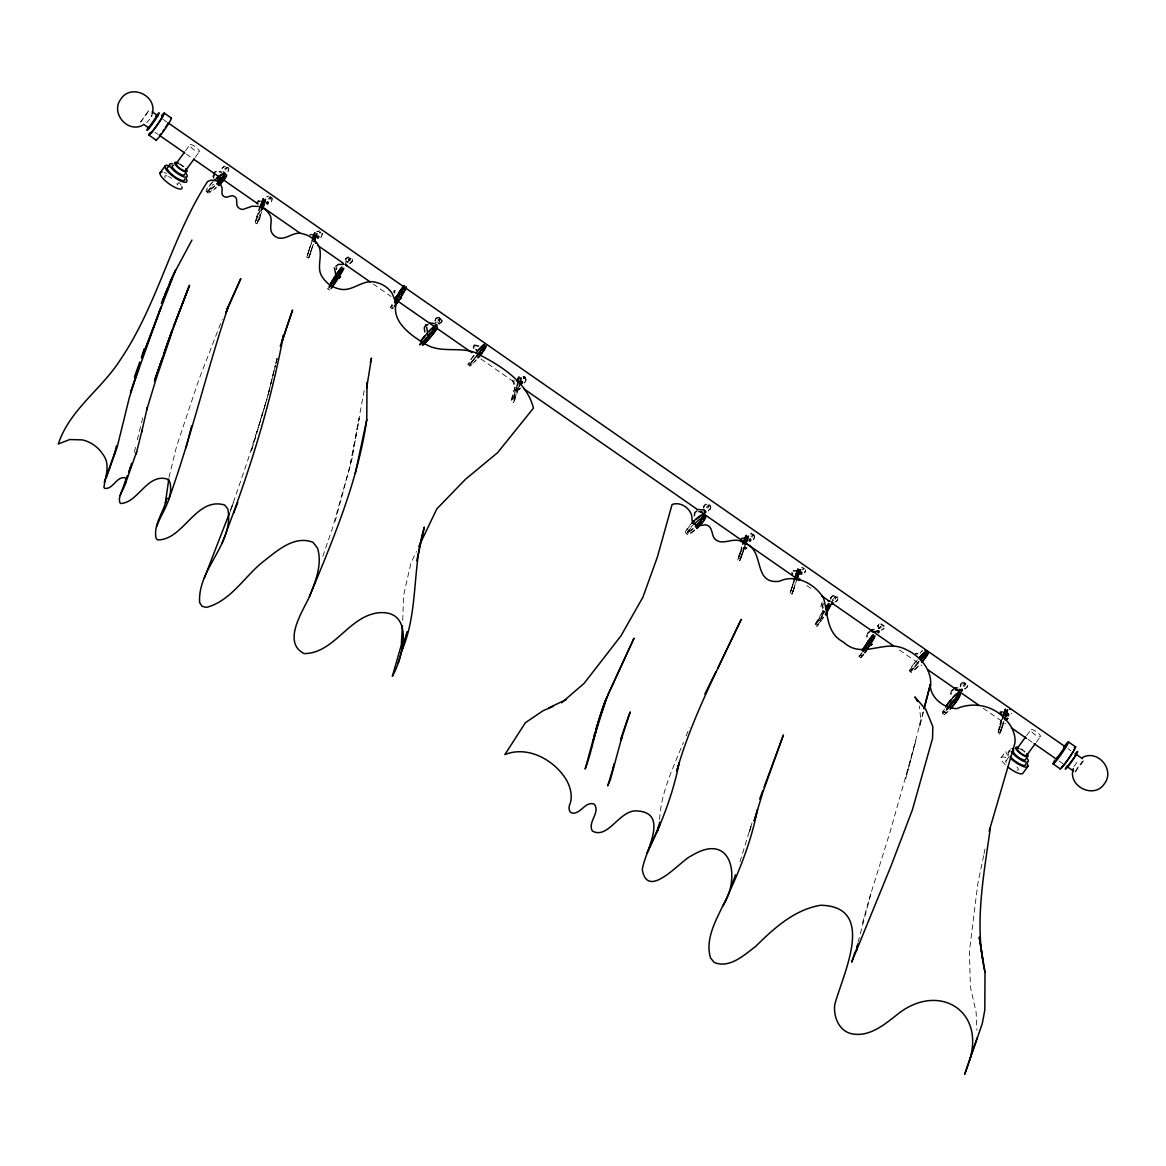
<?xml version="1.0" encoding="UTF-8"?>
<svg xmlns="http://www.w3.org/2000/svg" width="1166" height="1166" viewBox="0 0 1166 1166"><rect width="100%" height="100%" fill="white"/><g stroke="black" fill="none" stroke-linecap="round" stroke-linejoin="round"><path stroke-width="0.75" stroke-dasharray="5 3.75" d="M270.031 199.634L269.769 197.302L271.11 197.36M272.144 200.231L271.955 198.395M754.519 537.511L753.221 534.217M402.722 620.37L403.611 595.345L410.971 562.916L416.451 551.46M659.621 819.509C660.845 792.384 673.438 767.199 683.422 742.45M322.137 234.978L321.976 233.098M322.326 233.594L321.35 236.844M524.729 377.245L524.204 378.454L523.607 377.361M525.968 380.349L525.487 377.274L523.126 376.108M804.117 568.498L803.141 569.547L803.039 568.061M805.575 569.678L804.613 572.914M260.586 214.69C259.887 223.959 251.769 227.866 257.103 215.812M259.683 217.182C260.193 222.225 253.576 223.551 256.418 218.042M257.016 223.887L259.173 216.512M257.628 222.108L258.473 218.756M168.983 477.433L176.43 446.899L198.745 379.97L222.167 319.542M741.605 556.153L739.827 560.613L737.772 559.913L740.031 552.363M740.993 557.698C740.847 560.001 737.101 558.135 738.778 556.43M739.827 560.613L742.086 553.063M740.439 558.82L740.833 557.129M1002.06 727.701C995.05 745.191 999.218 722.92 1002.25 718.3M1001.332 729.829C999.874 735.965 996.449 729.552 999.685 726.36M999.626 734.449L1001.754 727.03M1000.209 732.656L1000.574 731.038M322.793 556.299L332.252 529.014L350.019 466.196L359.303 417.967L351.899 459.317L335.152 521.26M1011.607 713.111L1011.374 713.796M858.118 942.157L870.798 893.768L890.285 831.256L915.878 740.497L905.661 778.844L922.976 712.135M983.652 855.596L977.851 883.464L969.398 951.252L970.433 987.063L976.117 1012.205L976.933 1030.38M984.017 853.862L985.095 848.629M364.215 390.479L350.019 466.196M863.977 653.732C862.68 658.105 858.045 654.49 861.557 651.809M861.907 656.094L862.505 654.592M137.267 439.859L143.083 416.524M268.821 392.257L275.365 365.818L267.816 395.682L275.38 364.973M275.788 363.267L277.027 358.151M878.683 628.285L878.085 625.18L877.721 628.401M880.476 628.197L879.907 627.366L879.251 628.168M134.309 452.175L135.708 446.665M923.385 711.93L919.42 727.54L920.776 718.708L919.26 706.042M345.34 259.683C346.448 254.465 354.974 257.686 351.811 262.117C353.837 256.491 343.139 256.491 345.413 262.146M345.777 258.881L346.331 262.073M346.9 261.476C349.756 262.889 345.121 260.178 347.745 262.423M348.197 259.814C353.487 264.216 346.069 252.541 345.646 264.478M349.348 259.144C352.977 256.928 347.862 260.193 350.645 259.464M349.829 258.196L351.083 258.663M434.801 320.796C435.312 316.073 443.342 317.91 441.506 322.399C444.654 317.91 436.128 314.733 435.02 319.98M435.443 319.207L435.239 320.883M437.862 320.125C443.109 324.571 435.924 312.911 435.414 324.658M439.086 319.236C444.319 322.035 437.396 314.849 440.354 319.703M439.509 318.464L440.777 318.93M703.492 507.472L704.104 505.898C706.261 502.852 711.77 505.417 710.211 509.017L708.739 510.11M707.806 505.84C710.896 507.385 706.975 502.779 709.074 506.306M708.199 505.097L709.467 505.563M710.211 509.017C713.359 504.47 704.818 501.38 703.71 506.642L704.104 505.898M960.769 686.803L960.74 684.282L960.128 686.716M964.428 684.223C967.518 685.768 963.597 681.163 965.696 684.69M964.778 683.64L966.089 683.946M964.486 688.727C972.182 686.614 962.606 677.679 960.332 685.025M830.483 599.062L831.081 597.502L830.848 599.237M835.06 598.114C834.812 593.888 838.048 598.814 834.885 597.808C830.95 598.275 836.736 601.394 835.133 597.925M835.206 596.642L836.488 597.094M836.109 597.808L834.841 597.356M739.987 861.732L752.289 821.826M862.461 923.385L870.798 893.768M221.802 168.983L224.032 166.053M225.971 167.671L225.883 170.221M226.175 168.458L227.268 167.583M227.924 167.496L228.332 170.95L228.886 169.434M269.769 197.302L270.308 198.22L271.11 197.55M753.061 534.13L752.099 535.923L753.338 534.334M753.746 539.304L754.766 536.039L752.653 533.372M512.544 380.364L513.958 384.78M518.841 387.01L513.944 400.856L511.743 399.982L515.066 387.316M822.132 603.813L822.336 608.521L824.653 612.412M320.082 231.728L319.513 233.127M319.673 232.165L320.563 233.011M523.505 377.536L523.709 378.848L524.787 377.944M524.656 378.352L523.592 377.624M524.467 382.973L526.099 379.941M805.123 572.01L805.546 570.64M268.311 393.948L251.113 451.738L266.941 399.195L247.688 460.614L229.061 514.833L233.535 502.021L230.46 510.358M1000.661 730.499L1003.43 721.681L1002.381 724.829M749.49 831.373L752.099 822.861M749.476 831.445L752.026 823.269M515.97 389.109L511.859 400.215M517.136 387.957L513.944 400.856M738.865 555.832L741.795 547.029M740.92 556.532L743.85 547.729L742.742 550.833M306.731 257.263L307.999 253.343L306.731 257.292L308.801 257.978L310.069 254.144M310.71 252.06L309.384 256.185L307.314 255.514L308.64 251.375M308.801 257.978L310.069 254.028M309.384 256.17L309.617 255.427M793.332 590.215L792.049 594.048L789.994 593.363L791.262 589.413M793.959 588.291L792.632 592.27L790.577 591.585L791.903 587.445M792.632 592.241L793.959 588.13M1000.311 724.173L1002.366 717.76M793.332 590.098L792.049 594.048M1000.705 725.063L1001.711 721.798M1002.775 725.718L1003.78 722.468M256.753 216.643L257.948 213.232M258.823 217.342L260.003 213.932M309.194 249.641L310.287 246.303M311.205 243.752L312.299 240.4M308.276 252.454L309.427 248.97M311.264 250.326L312.357 246.973M310.345 253.124L311.482 249.655M791.539 588.524L793.478 582.592M793.609 589.209L795.62 583.058M309.194 249.859L311.278 243.286M310.214 246.755L311.278 243.534M311.264 250.544L313.348 243.971M312.284 247.44L313.348 244.204M792.457 585.944L793.478 582.825M795.547 583.51L796.597 580.274M308.276 252.643L309.427 249.16M310.345 253.328L311.482 249.845M791.539 588.713L792.676 585.23M793.609 589.398L794.746 585.915M308.64 251.535L307.314 255.514M309.602 255.587L310.71 252.22M790.796 590.973L791.903 587.606M999.714 727.992L1000.822 724.523M1001.798 728.663L1002.891 725.194M791.262 589.544L789.994 593.363M740.687 550.133L741.765 546.927M743.121 552.145L745.103 546.14M744.214 548.982L745.293 545.775M999.991 727.045L997.557 733.793M525.677 381.326L524.613 382.565M741.066 551.445L742.13 548.18M1075.387 772.096L1082.281 761.165M258.415 214.515L259.522 211.338L254.96 223.187M260.47 215.214L261.578 212.052M740.031 554.346L741.197 550.891M742.086 555.045L743.252 551.591M999.247 729.173L998.14 732M739.127 556.78L740.308 553.369M741.197 557.479L742.378 554.069M257.628 216.482L255.573 221.409M739.55 555.453L737.772 559.913M686.133 735.892L689.529 727.686M754.242 538.444L753.28 539.508M738.938 556.998L738.384 558.12M268.122 199.007L271.051 197.724M520.342 388.395L518.885 389.779L516.873 388.016M831.343 602.574L833.515 598.391M831.169 597.429C833.282 594.296 838.879 596.934 837.232 600.563C840.38 595.87 831.795 592.998 830.717 598.216M966.833 687.401L967.241 686.657L964.967 689.237M438.431 323.39L439.801 320.854M347.716 262.744L349.159 260.178M1075.518 771.09L1080.226 763.832M1083.476 760.786L1078.769 768.044M1073.988 766.441L1078.769 759.897M878.77 628.561L879.237 627.716M879.091 628.605L880.49 626.127M920.28 653.251L920.892 651.998M319.542 232.573L320.635 232.151M523.359 377.944L524.452 377.041L525.997 379.387M804.234 568.644L803.039 568.323M804.744 572.506L805.254 571.617M752.143 537.482L752.187 536.171L750.671 536.098M269.535 197.841L270.672 198.133M271.387 202.01L272.188 197.856M224.513 168.939L226.16 168.4M227.851 171.766L228.623 170.338M710.619 508.274L708.345 510.854M837.611 599.849L836.139 601.977M352.249 261.33L349.989 263.866M441.929 321.627L438.795 324.41M877.604 626.025L879.106 623.927M884.047 628.532L881.423 630.369M824.712 611.217L816.011 623.693L823.735 610.372M822.424 616.318L817.832 624.874L823.473 617.208M747.115 548.005L745.759 549.157L746.342 547.787M185.583 150.706L189.825 144.919M195.218 157.41L199.459 151.624M179.345 181.998L177.232 184.884A7.608 2.128 36.2 0 0 174.74 180.89M1001.055 757.798L1005.996 751.064M1008.167 752.566L1009.814 750.321M1005.806 761.092L1008.984 756.763M1026.619 735.586L1030.846 729.799M1036.253 742.29L1040.48 736.504M862.155 652.552L860.085 654.913M822.19 602.122L820.747 607.049L823.779 613.141M823.75 603.434L822.744 605.402L823.298 607.938M149.671 119.311L146.624 122.722M514.002 380.16L513.536 381.501L514.833 383.949M320.65 237.602L321.481 236.436M222.24 167.875L225.577 166.315M227.457 167.656L226.262 167.583M832.247 600.038L833.457 600.461M837.144 600.621L834.812 601.991M960.784 684.267L964.88 683.13L967.066 686.57M441.491 322.37L438.299 323.652M351.826 262.059L349.567 263.297M884.105 628.387L881.89 629.538M921.606 651.211L922.452 650.628M921.504 651.575L922.35 650.978M316.584 231.772L319.309 230.737M514.6 381.005L514.906 381.093M266.693 196.85L268.442 195.99M317.283 231.597L319.163 231.145M801.712 569.635L802.98 569.853M267.291 196.85L268.209 196.529M964.282 686.512C967.401 684.631 961.178 683.946 963.743 686.468M881.875 627.381L880.432 626.608M520.284 387.87L518.885 389.779M801.479 567.317L803.33 567.361M750.802 533.285L751.735 533.197M750.569 533.795L753.236 534.276M522.995 376.516L524.7 377.07M745.642 549.128L743.806 547.306M515.051 386.937A13.001 0.816 -72.9 0 0 511.32 402.022L513.39 402.664M270.046 196.617L270.862 197.025M706.888 507.953C710.167 508.901 707.208 504.076 706.465 507.312M390.435 307.62L392.257 308.786M816.011 623.693L817.832 624.874M822.219 612.412A13.001 0.802 -57.2 0 0 814.859 625.297L816.827 626.448M327.835 288.92L329.657 290.101M859.05 656.487L860.872 657.682M162.715 119.107L166.723 121.891M1067.837 748.557L1070.913 750.7M155.034 132.312L158.008 134.382M186.254 154.029L190.743 157.148M373.149 283.994L391.091 296.47M480.8 358.866L515.197 382.769M806.755 585.536L812.731 589.69M899.452 650.001L921.883 665.597M983.186 708.228L1005.617 723.824M1028.033 739.419L1032.522 742.538M1059.122 761.034L1065.797 765.683M943.731 711.61L945.422 712.965M942.58 713.096L944.271 714.437M474.256 355.193A11.121 1.181 -50.8 0 0 469.198 363.063L470.875 364.433M467.989 364.506L469.665 365.876A13.001 1.385 -50.8 0 0 476.02 360.352M917.525 659.81A11.121 1.239 -48.7 0 0 910.69 669.371L912.308 670.8M909.436 670.785L911.054 672.214M744.622 546.446L746.444 548.239M687.24 531.652L688.742 533.168M685.943 532.993L687.444 534.509M212.299 182.727A11.121 2.026 -43.8 0 0 207.592 189.912L209.078 191.457A11.121 2.026 -43.8 0 0 216.293 187.274M206.236 191.224L207.708 192.769A13.001 2.376 -43.8 0 0 216.147 187.872M228.667 167.656L228.9 168.516M437.833 322.122L436.521 322.137M703.885 506.729L703.9 507.589M207.708 192.769A13.001 2.376 -43.8 0 1 213.218 184.345M214.675 186.327A13.001 2.376 -43.8 0 1 206.12 190.903A13.001 2.376 -43.8 0 1 214.121 180.409M209.078 191.457A11.121 2.026 -43.8 0 1 213.786 184.257M214.806 185.729A11.121 2.026 -43.8 0 1 207.592 189.912M918.05 666.456A13.001 1.443 -48.7 0 1 911.054 671.937A13.001 1.443 -48.7 0 1 919.07 661.02M918.283 665.873A11.121 1.239 -48.7 0 1 912.308 670.567A11.121 1.239 -48.7 0 1 919.158 661.239M918.589 662.346A11.121 1.239 -48.7 0 1 910.69 669.371M918.677 662.565A13.001 1.443 -48.7 0 1 909.582 670.902A13.001 1.443 -48.7 0 1 915.223 662.157M1005.442 764.823A13.409 3.76 36.2 0 1 1007.657 758.396M1016.956 767.009A7.608 2.128 36.2 0 1 1017.073 770.23M1006.273 762.724A7.608 2.128 36.2 0 1 1007.001 760.626M1008.838 754.868A10.756 3.017 36.2 0 1 1009.858 751.895M1008.313 755.918A13.409 3.76 36.2 0 1 1010.106 750.671M1020.993 748.791A7.608 2.128 36.2 0 1 1025.643 752.289M1010.63 749.199A10.756 3.017 36.2 0 1 1011.199 748.63M1019.988 748.863A5.888 1.647 36.2 0 1 1022.465 750.321M1023.69 751.239A5.888 1.647 36.2 0 1 1024.797 752.216M863.292 654.913A13.001 0.743 -57 0 1 862.607 654.053M861.47 653.732A13.001 0.743 -57 0 1 860.77 652.873M948.06 711.493A13.001 1.676 -51.5 0 1 945.116 711.391M944.679 711.77A13.001 1.676 -51.5 0 1 944.752 707.922M947.215 711.814A11.121 1.443 -51.5 0 1 945.437 711.756M944.416 711.333A11.121 1.443 -51.5 0 1 944.46 709.015M393.54 307.707A13.001 0.991 -57.5 0 1 392.855 306.935M392.971 304.953A13.001 0.991 -57.5 0 1 391.995 303.874M391.805 305.886A11.121 0.845 -57.5 0 1 391.951 304.443M328.302 288.556A13.001 0.772 -57.1 0 1 327.85 288.541M165.251 177.844A7.608 2.128 36.2 0 1 167.117 175.993M168.516 176.562A7.608 2.128 36.2 0 1 171.723 178.442M164.144 172.539A13.409 3.76 36.2 0 1 166.621 173.53M179.666 183.324A13.409 3.76 36.2 0 1 181.138 185.307M179.958 163.91A7.608 2.128 36.2 0 1 184.622 167.408M178.952 163.983A5.888 1.647 36.2 0 1 183.762 167.336M823.429 617.499A13.001 0.802 -57.2 0 1 816.696 626.477A13.001 0.802 -57.2 0 1 822.205 616.45M823.444 613.462A13.001 0.802 -57.2 0 1 814.859 625.297M518.2 389.663A13.001 0.816 -72.9 0 1 513.288 402.62A13.001 0.816 -72.9 0 1 517.136 387.578M517.063 385.829A13.001 0.816 -72.9 0 1 511.32 402.022M694.47 530.603A13.001 2.696 -44.7 0 1 686.978 533.97A13.001 2.696 -44.7 0 1 693.464 524.35M692.983 529.087A13.001 2.696 -44.7 0 1 685.491 532.454A13.001 2.696 -44.7 0 1 691.977 522.834M694.761 529.816A11.121 2.303 -44.7 0 1 688.479 532.993A11.121 2.303 -44.7 0 1 691.992 526.566M693.26 528.3A11.121 2.303 -44.7 0 1 686.978 531.477A11.121 2.303 -44.7 0 1 690.505 525.05M469.665 365.876A13.001 1.385 -50.8 0 1 475.597 356.665M474.62 358.356A11.121 1.181 -50.8 0 1 469.198 363.063M476.5 356.49A13.001 1.385 -50.8 0 1 468.091 364.681A13.001 1.385 -50.8 0 1 473.921 355.295M476.296 359.711A11.121 1.181 -50.8 0 1 470.962 364.579A11.121 1.181 -50.8 0 1 474.256 358.778M752.07 534.786L753.251 535.165L752.143 534.8M140.692 121.964L149.379 109.823L140.692 121.964M277.114 358.778L275.803 364.054L277.1 358.764M1031.866 731.927A5.888 1.647 36.2 0 0 1040.174 736.81A5.888 1.647 36.2 0 0 1034.956 730.718A5.888 1.647 36.2 0 0 1031.866 731.927M190.83 147.062A5.888 1.647 36.2 0 0 199.138 151.93A5.888 1.647 36.2 0 0 193.935 145.837A5.888 1.647 36.2 0 0 190.83 147.062"/><path stroke-width="1.5" d="M983.069 961.294L979.251 937.143L985.008 972.211L984.818 1010.106L982.253 1023.675L964.69 1074.338L977.268 1037.638M257.205 203.54L258.284 200.844M334.336 267.83L335.677 274.025M336.464 267.903L336.42 269.302M402.416 625.661L401.308 645.017L392.344 676.309C402.911 657.813 415.256 610.153 379.329 612.704C348.707 615.561 334.802 653.324 304.151 653.616C281.939 642.349 302.431 611.859 309.413 596.759C333.068 539.333 357.773 481.645 366.765 419.687L367.013 382.492L366.751 385.465M659.504 822.861L659.388 826.198L659.723 822.074M798.156 571.836L798.2 570.874M798.346 570.466L798.375 572.754M799.41 573.162L800.401 572.302M866.979 636.753L867.081 634.945M168.808 479.08L165.368 503.012L166.855 497.911C164.391 511.233 153.314 523.957 155.967 537.978L157.512 539.902C183.616 540.295 195.611 496.468 224.63 504.995L227.778 508.901C234.789 543.414 197.273 568.644 199.648 602.647L202.097 606.305L206.455 607.384C230.023 601.19 243.519 578.19 261.199 563.222C275.438 552.334 293.526 534.626 312.911 542.292L317.444 547.933C322.676 564.446 315.403 581.484 309.413 596.759M148.709 127.531L157.381 115.405L155.807 116.862M168.064 122.824L1065.17 746.692L1056.483 758.833M480.888 353.327C483.38 352.001 479.037 356.811 480.479 353.808M990.342 827.889C983.783 875.491 973.974 924.565 985.008 972.211M156.696 526.493C161.68 512.18 173.909 498.115 169.857 482.083L167.51 479.168C147.193 472.784 138.39 502.692 120.666 503.523L119.748 502.371C117.46 493.757 127.196 487.14 125.637 478.672L124.908 477.783C116.411 476.151 113.073 489.822 104.619 488.321L103.934 487.461C105.217 476.486 111.018 464.403 102.608 454.026A31.774 30.389 19 0 0 82.276 439.888L69.727 439.538L58.3 443.998C69.654 409.703 101.005 389.838 119.879 360.483C157.716 304.967 171.154 237.762 207.606 181.502L210.988 180.191L214.704 180.307A9.474 9.066 19 0 1 218.144 181.823M366.634 388.147L371.473 358.064L370.307 362.393M969.514 1060.39C985.008 1011.563 940.452 982.982 900.225 1012.205C886.16 1022.99 869.763 1038.381 850.335 1033.44C838.369 1029.797 833.471 1016.329 834.71 1004.8C842.581 974.791 877.532 906.521 820.733 905.253C794.454 909.538 774.005 928.282 755.714 946.311C744.302 954.998 729.61 968.815 714.204 962.446L710.473 957.884C705.168 939.913 715.079 921.84 722.716 906.055C737.787 875.287 750.831 843.368 757.492 809.641L754.154 821.083L762.812 792.414L783.435 734.944L764.036 787.225M517.981 381.748L518.302 378.979L517.427 380.641M520.386 380.801L519.526 384.503M857.404 945.582L856.325 950.727L857.87 943.79M355.28 473.338L366.765 419.687M874.019 637.452L865.303 651.881M152.105 113.991C158.037 96.078 130.854 82.917 120.768 99.212C110.376 112.781 127.458 133.405 142.791 125.214M416.699 560.802L424.395 527.09C411.787 567.346 418.827 611.071 401.92 650.395L407.269 631.71L398.16 663.046M1073.303 768.627C1067.371 786.54 1094.553 799.701 1104.625 783.406C1115.017 769.837 1097.935 749.213 1082.602 757.404M141.654 432.105L147.266 407.706L146.712 409.936L156.055 379.081L174.827 323.959L189.519 285.247L173.151 327.354M214.209 172.947L214.121 175.556M593.305 739.171L585.157 769.05C593.844 746.094 596.467 721.346 606.218 698.696L593.421 739.769L598.377 721.565L608.39 693.61L634.027 638.181L605.11 701.291L595.593 729.858M594.077 735.775L594.849 732.394M612.937 768.758L614.118 763.672M658.746 825.426L657.274 831.708L659.256 825.63L646.911 853.352C661.166 824.464 673.015 794.352 679.21 762.651L676.717 771.192C691.744 718.008 717.979 669.138 741.255 619.292L717.673 668.395M114.399 454.376L116.411 445.966M125.287 484.036L136.641 451.81M168.735 499.485C191.282 436.375 206.79 370.934 228.011 307.299L225.942 312.677L240.808 278.601L226.641 309.719M130.242 468.353L131.51 463.339M262.437 201.98L262.773 200.377L262.146 201.587M264.493 202.68L264.828 201.077L263.56 203.875M136.101 453.997L142.208 429.89M924.259 708.462L930.424 684.18L923.909 708.636M186.006 447.831L191.603 425.984M1004.567 712.441L1004.932 710.823L1004.392 712.047M1006.637 713.111L1007.001 711.493L1005.894 714.321M745.147 538.794L745.54 537.089L744.374 539.771M747.202 539.494L747.595 537.788L746.429 540.456M1004.057 714.204L1005.5 709.03L1003.809 713.65M1006.127 714.875L1007.584 709.7L1006.943 711.129M989.132 831.227L1014.945 742.961C1015.936 733.603 1010.995 724.698 1004.494 718.314M262.394 202.505L263.385 198.584L260.718 205.289M745.059 539.392L746.138 535.311L743.602 541.855M746.663 541.286L748.208 536.01L745.657 542.554M1003.387 716.463L1004.48 712.98M1005.456 717.119L1006.55 713.65M613.403 767.097L607.719 785.869L610.372 779.675L621.697 737.816L620.924 740.454L630.267 711.93L629.13 714.627M1002.585 719.058L1003.693 715.618M1004.655 719.714L1005.762 716.288M261.228 205.959L261.927 203.729M263.283 206.674L265.44 199.284L262.773 205.988M264.449 203.219L262.452 209.239M743.893 542.846L744.608 540.587M745.949 543.545L747.115 540.091M313.946 235.299L314.179 234.57L312.852 238.505M316.015 235.984L316.248 235.24L314.922 239.351M797.209 571.369L797.442 570.64L796.116 574.751M315.563 237.383L316.831 233.462L315.563 237.252M796.757 572.783L798.025 568.862L796.757 572.652M798.827 573.453L800.095 569.533L798.827 573.337M312.852 238.68L313.96 235.299L312.328 234.745M314.135 241.756L315.286 238.272M795.562 576.485L794.542 579.604L795.562 576.252M797.398 577.826L798.535 574.342M854.97 952.126L851.676 962.183L891.145 865.682L912.38 809.904L932.538 738.457L932.844 726.651L925.833 709.54L914.902 696.933L917.584 701.553M222.196 542.802C248.125 475.568 270.264 406.366 283.411 335.444L281.837 342.41L292.549 310.025L280.248 346.185M793.478 582.592L794.542 579.371M796.524 580.289L797.631 576.937M312.08 240.881L313.217 237.412M314.135 241.566L315.286 238.083M620.982 738.311L628.634 715.778M795.329 576.966L796.48 573.483M797.398 577.636L798.535 574.153M314.922 239.19L316.03 235.824M796.116 574.59L797.223 571.223M316.525 243.024L315.49 243.155M798.185 580.158L799.716 578.569L799.089 580.056M1003.081 715.778L1004.203 712.339M154.612 380.582L172.51 329.016M154.568 380.495L162.22 358.632M154.568 380.699L162.22 358.734M258.823 210.434L259.931 207.271M260.878 211.133L261.986 207.971M732.088 884.542L735.527 874.777M141.377 357.51L144.409 348.969M104.255 482.301L114.924 452.277M742.727 544.333L743.879 540.878M744.783 545.032L745.949 541.563M134.44 376.939L139.789 361.926M142.573 354.216L144.555 348.59M106.412 477.462L117.096 447.394L129.295 397.781L138.973 367.159L130.49 392.636L161.068 306.891L141.669 358.414L175.556 270.162L174.375 272.844M120.185 495.477L127.356 475.524M128.552 472.201L130.344 467.202M259.814 207.796L260.98 204.341M261.869 208.495L263.035 205.041M229.236 513.71L204.298 578.103M759.678 799.045L762.797 790.606M173.807 326.174L188.877 286.909M233.637 513.127L237.762 502.473M162.438 300.959L167.977 287.506M169.362 284.14L172.816 275.744L191.938 240.079M162.89 299.895L172.204 277.333L169.493 283.863M161.345 303.466L163.386 298.569M164.741 295.304L168.137 287.142M722.716 906.055C740.891 878.654 732.569 830.498 691.482 855.757C680.667 860.275 647.684 901.172 642.306 869.632C644.244 852.74 670.348 813.023 637.292 810.938C619.525 809.189 608.361 839.914 592.328 831.008C587.314 821.972 600.738 812.513 594.281 804.19C585.361 800.765 580.989 814.13 572.273 813.154C569.023 812.381 568.687 808.417 569.314 805.706C573.104 797.471 570.757 787.997 566.618 780.287C554.652 760.115 527.994 745.249 504.893 754.577L525.429 722.687L543.167 710.677L553.223 706.392M168.021 123.173L165.237 127.939M418.798 546.548L436.813 508.915L465.496 479.27L497.532 452.743L533.46 408.129C527.178 383.002 503.056 367.071 481.369 355.79C463.587 343.999 441.491 355.382 424.089 343.183M151.42 116.177L151.784 115.434M697.938 524.059L699.658 522.893M704.847 694.032L716.07 671.601M329.278 286.064L335.691 275.54M1056.819 758.089L1057.431 756.996M1074.863 756.311L1075.591 754.198M1006.87 714.248C1008.984 711.333 1009.625 717.425 1006.943 715.428M825.994 609.046L827.962 605.169L826.373 606.684M520.838 381.996C523.33 379.11 523.024 385.786 520.779 382.914M266.577 202.418C269.04 199.736 268.588 206.324 266.518 203.336M704.206 511.189C706.261 508.901 706.363 514.818 704.249 512.355M426.639 326.99L427.66 332.922M826.534 612.383L829.638 606.218M862.738 649.797L872.197 636.272L863.481 650.701M1074.032 757.681L1067.386 766.528M429.03 337.601L430.531 336.799L429.642 337.003M337.222 273.296L340.895 268.646L329.264 287.025M162.978 131.175L164.114 129.572M160.034 172.918L164.96 166.184M176.051 163.721L184.519 152.148M185.686 170.425L194.154 158.853M1017.087 748.601L1025.555 737.029M1026.721 755.306L1035.189 743.733M1027.946 766.324L1023.005 773.058A13.409 3.76 36.2 0 1 1007.963 767.039M331.873 287.273L342.308 270.133M335.895 266.402L338.198 264.434L344.116 264.361M425.94 324.614L424.264 327.821L424.818 331.975M828.195 607.85L829.099 606.743M867.635 633.4L870.055 631.272M951.383 691.088L953.555 689.281M741.634 538.517L741.212 541.505M160.923 133.842L159.348 135.314L184.767 152.979M1063.596 748.164L1065.17 746.692M921.65 662.332L921.796 661.02M749.17 539.348C751.866 537.395 750.715 543.414 748.951 540.528M1000.253 712.003L1002.468 711.974M218.654 182.566L219.806 181.881M955.624 702.224L955.639 701.305M561.604 702.807L584.151 683.334L620.968 635.849L642.889 597.211L657.42 556.925L672.068 504.514C681.585 500.914 693.129 510.096 691.934 520.196C693.901 525.808 700.3 526.055 705.036 524.758C712.353 525.443 711.406 533.139 713.927 537.788C721.506 547.801 733.778 535.427 742.975 542.54M826.169 614.045L827.219 613.607L826.111 615.021M317.385 236.115C320.49 234.876 317.983 240.531 316.904 237.237M426.712 325.285L428.039 324.512M696.933 510.897L694.761 512.705L694.353 515.751M831.679 602.152C834.302 601.321 832.539 606.305 831.285 603.463M548.749 707.864L566.53 699.44M214.908 172.087L216.045 171.562M345.952 264.084L347.264 265.761L345.588 265.352M259.085 201.485L260.12 201.077M401.614 294.983L402.547 293.293M310.171 234.774L311.06 234.585M698.419 509.498L703.127 509.95M698.769 511.582L702.311 512.049M793.434 570.859L795.591 570.815M955.041 687.882L957.49 687.896M955.391 689.966L958.933 690.432M223.362 171.956L224.644 173.049L223.449 174.259M871.643 629.742L874.004 629.625M871.993 631.812L875.87 632.074M915.674 653.601L917.7 653.703M394.225 290.844L394.983 290.815M742.64 538.153L744.039 538.124M429.758 323.026L434.306 323.478M827.889 600.796L830.309 601.292M258.575 206.411L252.191 206.222L242.834 209.457A6.413 6.136 19 0 1 236.902 205.333L236.523 198.934A4.985 4.766 19 0 0 231.917 195.728L226.481 197.229A4.81 4.606 19 0 1 222.036 194.124L222.05 187.886L220.738 184.505A9.474 9.066 19 0 0 219.572 183.047M800.546 571.894L799.672 573.089M436.04 326.407C439.159 326.028 434.641 322.195 435.457 325.824M881.132 624.189L883.93 626.142M219.354 171.621L221.423 172.189M876.132 631.025L878.494 631.739M959.341 689.383L961.658 690.185M478.57 346.04L474.241 345.223L473.483 348.051M1009.625 709.088L1010.426 709.482M925.25 650.307L926.708 651.313M925.148 650.657L926.606 651.663M799.104 572.069L801.217 573.147M744.316 543.108C765.639 549.492 751.953 584.618 779.311 581.295C795.503 573.585 814.99 583.685 823.531 598.143C828.152 613.622 826.053 633.123 843.484 642.102C860.916 658.775 881.919 641.256 901.172 647.509C917.598 653.135 933.15 668.847 930.381 687.415C932.508 699.571 944.752 708.33 956.732 708.622C972.4 701.932 991.056 704.905 1003.372 717.105M422.558 342.396C409.499 334.146 392.432 321.743 395.872 304.209M164.26 113.117L171.387 118.072M1068.479 741.94L1075.606 746.896M152.25 111.834L157.993 115.828M1075.227 753.688L1082.412 758.687M143.535 124.31L149.277 128.304M193.731 159.217L258.021 203.933M262.51 207.052L299.895 233.054M317.837 245.53L343.256 263.195M346.244 265.28L370.161 281.91M397.081 300.639L434.452 326.626M437.439 328.71L471.836 352.628M524.161 389.021L697.603 509.629M700.591 511.714L796.291 578.249M821.709 595.928L829.186 601.131M832.174 603.216L893.477 645.847M927.859 669.75L978.697 705.109M1011.592 727.978L1026.546 738.384M1034.023 743.587L1056.44 759.183M1066.511 766.179L1073.697 771.178M148.913 135.11L156.025 140.066M1053.131 763.934L1060.244 768.875M475.917 349.363L477.273 350.747M1001.929 714.743L1000.37 712.645M426.669 333.418L427.98 335.444M703.754 509.163L704.22 509.906M792.516 574.109L791.947 572.768M394.021 291.835L394.589 292.768M868.174 640.819L869.428 642.932M798.506 572.346L798.958 573.133M213.13 176.11L213.786 177.815M395.77 302.621L392.272 293.613A25.215 24.107 19 0 0 376.224 282.449C362.67 278.164 352.263 292.987 338.723 288.789A24.85 23.772 19 0 1 322.909 277.785C314.674 267.48 324.877 254.057 317.269 243.65A21.819 20.857 19 0 0 314.601 240.298M481.704 353.006L481.733 353.123A11.121 1.181 -50.8 0 1 478.133 357.568M950.946 692.487L950.975 694.134M225.81 174.638A13.001 2.376 -43.8 0 1 218.64 185.613M218.086 179.695A13.001 2.376 -43.8 0 1 220.505 177.713M225.227 176.766A11.121 2.026 -43.8 0 1 218.421 185.35M217.94 180.293A11.121 2.026 -43.8 0 1 224.557 175.964M214.34 180.686A11.121 2.026 -43.8 0 1 223.683 174.565A11.121 2.026 -43.8 0 1 216.934 183.805M216.599 178.15A13.001 2.376 -43.8 0 1 225.169 173.574A13.001 2.376 -43.8 0 1 217.153 184.068M927.859 652.741A13.001 1.443 -48.7 0 1 922.525 661.428M919.464 657.697A11.121 1.239 -48.7 0 1 925.44 652.785A11.121 1.239 -48.7 0 1 920.484 660.16M919.697 657.128A13.001 1.443 -48.7 0 1 926.693 651.371A13.001 1.443 -48.7 0 1 920.892 660M924.521 655.744A11.121 1.239 -48.7 0 1 922.102 661.588M921.082 659.125A11.121 1.239 -48.7 0 1 922.918 657.26M155.588 116.615A10.756 0.889 -55.2 0 1 158.401 114.822A10.756 0.889 -55.2 0 1 149.51 127.852A10.756 0.889 -55.2 0 1 148.257 127.371M170.936 118.218A13.409 1.108 -55.2 0 1 164.435 129.965A13.409 1.108 -55.2 0 1 156.098 139.454M161.622 116.119A10.756 0.889 -55.2 0 1 157.978 123.669A10.756 0.889 -55.2 0 1 150.487 132.443M161.491 115.711A13.409 1.108 -55.2 0 1 162.934 116.265A13.409 1.108 -55.2 0 1 152.775 131.146A13.409 1.108 -55.2 0 1 149.569 133.186M1026.386 757.55A10.756 3.017 36.2 0 1 1023.981 761.413A10.756 3.017 36.2 0 1 1011.301 751.502M1012.321 748.528A10.756 3.017 36.2 0 1 1013.939 748.893M1026.823 753.528A7.608 2.128 36.2 0 1 1025.803 756.501A7.608 2.128 36.2 0 1 1016.985 750.379A7.608 2.128 36.2 0 1 1018.005 747.391M1025.745 763.832A10.756 3.017 36.2 0 1 1020.483 764.328A10.756 3.017 36.2 0 1 1010.018 756.457M1025.643 758.964A7.608 2.128 36.2 0 1 1018.72 757.419A7.608 2.128 36.2 0 1 1013.604 750.583M1026.707 754.766A5.888 1.647 36.2 0 1 1020.119 752.653A5.888 1.647 36.2 0 1 1018.895 748.426M1027.115 763.438A13.409 3.76 36.2 0 1 1023.821 766.703A13.409 3.76 36.2 0 1 1010.383 758.089M873.859 637.03A13.001 0.743 -57 0 1 873.319 639.493A13.001 0.743 -57 0 1 864.851 652.756M862.17 650.511A13.001 0.743 -57 0 1 873.232 634.698A13.001 0.743 -57 0 1 863.029 651.575M959.341 694.309A13.001 1.676 -51.5 0 1 958.685 698.04A13.001 1.676 -51.5 0 1 950.042 709.394M950.13 704.133A13.001 1.676 -51.5 0 1 952.258 701.495M958.991 695.475A11.121 1.443 -51.5 0 1 952.17 706.538M947.273 708.534A11.121 1.443 -51.5 0 1 954.065 699.789M957.199 696.612A11.121 1.443 -51.5 0 1 958.306 695.752M954.065 696.641A11.121 1.443 -51.5 0 1 956.572 696.729A11.121 1.443 -51.5 0 1 946.981 709.103M945.582 707.194A11.121 1.443 -51.5 0 1 952.374 698.449M952.68 697.691A13.001 1.676 -51.5 0 1 958.088 694.805A13.001 1.676 -51.5 0 1 946.369 710.152M946.457 705.445A13.001 1.676 -51.5 0 1 950.567 700.154M404.981 287.958A13.001 0.991 -57.5 0 1 404.077 291.777A13.001 0.991 -57.5 0 1 394.793 306.119M405.243 288.468A11.121 0.845 -57.5 0 1 401.381 296.047A11.121 0.845 -57.5 0 1 394.37 306.279M395.755 301.95A11.121 0.845 -57.5 0 1 397.14 299.618M404.15 289.387A11.121 0.845 -57.5 0 1 404.894 288.614M395.318 298.452A11.121 0.845 -57.5 0 1 403.436 287.463A11.121 0.845 -57.5 0 1 394.953 301.921M398.583 293.089A13.001 0.991 -57.5 0 1 404.165 286.836A13.001 0.991 -57.5 0 1 394.531 302.81M394.953 298.758A13.001 0.991 -57.5 0 1 396.746 295.902M342.352 269.681A13.001 0.772 -57.1 0 1 340.997 273.733A13.001 0.772 -57.1 0 1 331.057 288.643M330.576 283.425A13.001 0.772 -57.1 0 1 340.516 268.515A13.001 0.772 -57.1 0 1 339.175 272.553A13.001 0.772 -57.1 0 1 329.235 287.463M313.567 239.292A21.819 20.857 19 0 0 303.379 234.002C294.473 230.46 287.536 239.438 279.009 238.112A10.727 10.261 19 0 1 272.188 233.36C268.267 227.283 273.995 219.529 268.923 213.626A16.266 15.552 19 0 0 261.65 207.431M185.35 172.67A10.756 3.017 36.2 0 1 183.907 176.868A10.756 3.017 36.2 0 1 171.46 168.21A10.756 3.017 36.2 0 1 172.903 164.012M181.94 186.968A13.409 3.76 36.2 0 1 168.298 183.237A13.409 3.76 36.2 0 1 162.132 172.087M185.788 168.647A7.608 2.128 36.2 0 1 184.315 171.475A7.608 2.128 36.2 0 1 175.352 164.727A7.608 2.128 36.2 0 1 178.383 163.08M184.709 178.952A10.756 3.017 36.2 0 1 173.778 175.964A10.756 3.017 36.2 0 1 168.822 167.015M186.079 178.573A13.409 3.76 36.2 0 1 181.182 181.226A13.409 3.76 36.2 0 1 166.709 170.353A13.409 3.76 36.2 0 1 169.085 165.791M184.607 174.084A7.608 2.128 36.2 0 1 176.868 171.956A7.608 2.128 36.2 0 1 173.37 165.63M185.671 169.886A5.888 1.647 36.2 0 1 179.083 167.773A5.888 1.647 36.2 0 1 177.859 163.546M830.017 605.241A13.001 0.802 -57.2 0 1 825.266 614.642M827.131 605.373A13.001 0.802 -57.2 0 1 826.694 608.127M520.517 378.382A13.001 0.816 -72.9 0 1 519.132 386.471M517.004 381.224A13.001 0.816 -72.9 0 1 517.063 385.829M704.322 515.999A13.001 2.696 -44.7 0 1 696.933 528.446M704.308 518.681A11.121 2.303 -44.7 0 1 703.608 520.094M702.428 521.858A11.121 2.303 -44.7 0 1 696.86 527.979M693.901 524.481A11.121 2.303 -44.7 0 1 704.089 517.252M696.568 519.089A11.121 2.303 -44.7 0 1 702.967 516.625A11.121 2.303 -44.7 0 1 695.359 526.464M692.4 522.966A11.121 2.303 -44.7 0 1 694.47 520.925M691.977 522.834A13.001 2.696 -44.7 0 1 704.191 514.585A13.001 2.696 -44.7 0 1 695.432 526.93M476.092 352.934A11.121 1.181 -50.8 0 1 483.351 346.069A11.121 1.181 -50.8 0 1 476.457 356.213M485.901 345.85A13.001 1.385 -50.8 0 1 478.177 357.845M478.206 350.15A13.001 1.385 -50.8 0 1 484.517 344.976A13.001 1.385 -50.8 0 1 476.5 356.49M484.75 347.308A11.121 1.181 -50.8 0 1 483.088 351.083M481.325 350.281A11.121 1.181 -50.8 0 1 482.826 348.78M1064.004 746.663A13.409 1.108 -55.2 0 1 1067.517 744.447A13.409 1.108 -55.2 0 1 1056.44 760.684A13.409 1.108 -55.2 0 1 1054.851 760.086M1074.032 749.549A10.756 0.889 -55.2 0 1 1073.551 750.612M1072.691 752.157A10.756 0.889 -55.2 0 1 1066.118 761.923A10.756 0.889 -55.2 0 1 1061.76 766.703M1074.207 747.916A13.409 1.108 -55.2 0 1 1069.659 757.332A13.409 1.108 -55.2 0 1 1060.317 768.277M1075.416 753.615A10.756 0.889 -55.2 0 1 1076.582 754.067A10.756 0.889 -55.2 0 1 1068.435 766.004A10.756 0.889 -55.2 0 1 1065.855 767.651M435.763 328.593A11.121 1.297 -48.8 0 1 431.741 335.385A11.121 1.297 -48.8 0 1 422.413 344.961M423.302 341.623A11.121 1.297 -48.8 0 1 426.552 337.499M428.461 335.312A11.121 1.297 -48.8 0 1 433.752 329.978M428.753 331.814A11.121 1.297 -48.8 0 1 432.469 330.925A11.121 1.297 -48.8 0 1 419.993 343.955M420.547 341.857A11.121 1.297 -48.8 0 1 426.829 333.884M436.973 327.165A13.001 1.516 -48.8 0 1 433.256 333.87A13.001 1.516 -48.8 0 1 422.792 345.194M428.418 335.021A13.001 1.516 -48.8 0 1 430.662 332.601M429.03 331.173A13.001 1.516 -48.8 0 1 434.102 329.118A13.001 1.516 -48.8 0 1 419.731 344.888M420.766 340.997A13.001 1.516 -48.8 0 1 424.555 336.158M877.634 631.331C878.712 635.732 880.301 628.765 877.634 631.331M800.182 572.987C801.742 577.287 803.097 569.358 800.182 572.987M960.74 689.849C961.921 694.266 963.51 686.949 960.74 689.849M399.749 299.108L401.352 297.578L399.749 299.108M1006.127 719.874L1007.73 718.343L1006.127 719.874M870.2 645.498L871.891 644.259L870.2 645.498M338.767 278.12L340.487 276.954L338.767 278.12M314.762 232.792L313.494 236.698L314.762 232.792M799.512 571.311L798.185 575.421L799.512 571.282M171.621 331.712L163.983 353.589L171.621 331.712"/></g></svg>
